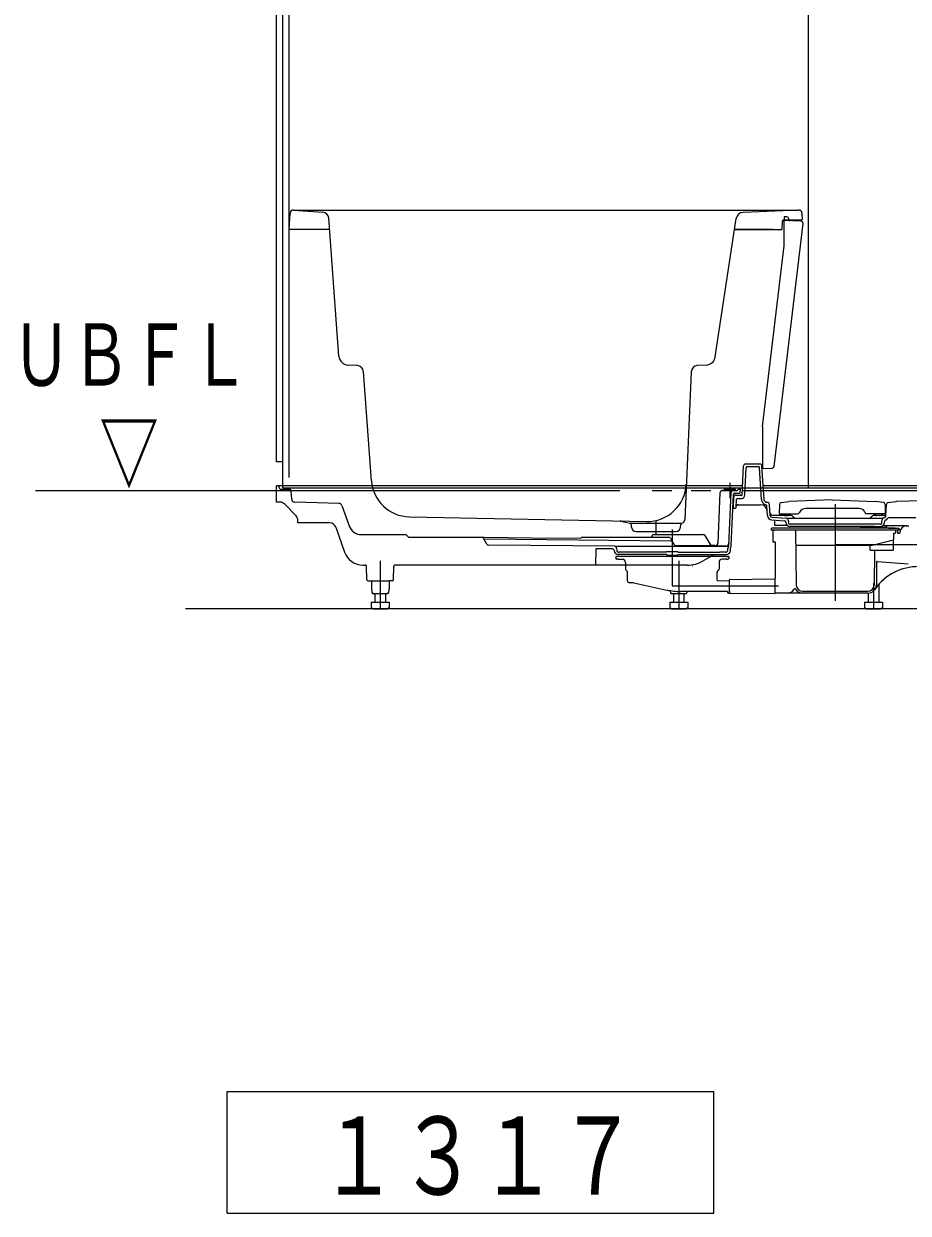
# Model space of a CAD drawing. Units: millimetres on the paper. Extents: x -305 to 305, y -152 to 152.
# Drawn here: x -217.87 to -190.61, y 13.79 to 50.43 of the extents above; entities that cross this region are included whole.
import ezdxf
from ezdxf.enums import TextEntityAlignment as Align

# ---------------------------------------------------------------- set-up
doc = ezdxf.new("R2010")
doc.units = ezdxf.units.MM
for name, pattern in [('DASHED2', [3, 2, -1]), ('LONG_CHAIN', [21, 18, -1, 1, -1]), ('LONG_DOUBLE_CHAIN', [21.8, 18, -1, 0.6, -0.6, 0.6, -1])]:
    doc.linetypes.add(name, pattern=pattern)
doc.layers.add('0-1_VIEW0002', color=7, linetype='Continuous', lineweight=9)
doc.styles.add('ＭＳ ゴシック', font='')
doc.styles.get('ＭＳ ゴシック').set_extended_font_data('MS Gothic')

msp = doc.modelspace()

# ---------------------------------------------------------------- linework, layer by layer
at = {"layer": '0-1_VIEW0002', "color": 5}
for p, q in [((-210.084, 36.933), (-210.084, 76.053)), ((-209.884, 36.133), (-209.884, 75.853)), ((-209.684, 36.453), (-209.684, 75.853))]:
    msp.add_line(p, q, dxfattribs=at)
at = {"layer": '0-1_VIEW0002'}
for p, q in [((-193.684, 36.133), (-193.684, 51.023)), ((-209.684, 44.093), (-209.658, 44.598)), ((-209.558, 44.693), (-193.988, 44.693)), ((-209.551, 44.693), (-208.652, 44.626)), ((-208.156, 40.194), (-208.468, 44.441)), ((-196.558, 40.172), (-195.911, 44.434)), ((-193.992, 44.693), (-195.703, 44.621)), ((-194.494, 44.103), (-194.487, 44.354)), ((-194.447, 44.393), (-193.884, 44.393)), ((-194.352, 44.48), (-194.44, 44.483)), ((-194.44, 44.483), (-194.44, 44.368)), ((-193.912, 44.35), (-194.44, 44.368)), ((-194.44, 43.594), (-194.44, 44.368)), ((-194.294, 44.402), (-194.294, 44.42)), ((-193.888, 44.595), (-193.884, 44.393)), ((-208.442, 44.093), (-209.684, 44.093)), ((-195.963, 44.093), (-194.504, 44.093)), ((-194.784, 44.093), (-195.963, 44.093)), ((-194.747, 36.797), (-193.855, 44.283)), ((-195.104, 38.022), (-194.44, 43.594)), ((-207.593, 39.902), (-207.872, 39.917)), ((-207.404, 39.717), (-207.157, 36.356)), ((-197.303, 39.712), (-197.502, 35.146)), ((-196.839, 39.917), (-197.113, 39.903)), ((-195.104, 38.022), (-195.104, 36.733)), ((-209.884, 36.933), (-210.084, 36.933)), ((-195.726, 35.922), (-195.687, 36.816)), ((-195.644, 35.918), (-195.607, 36.753)), ((-195.627, 36.873), (-195.181, 36.873)), ((-195.568, 36.791), (-195.239, 36.791)), ((-195.139, 35.776), (-195.199, 36.754)), ((-195.057, 35.781), (-195.121, 36.817)), ((-195.104, 36.733), (-194.804, 36.744)), ((-210.076, 35.693), (-210.084, 36.193)), ((-195.714, 36.193), (-210.084, 36.193)), ((-210.004, 36.174), (-210.004, 36.152)), ((-209.944, 36.093), (-209.682, 36.093)), ((-209.884, 36.133), (-175.484, 36.133)), ((-209.611, 35.786), (-209.622, 36.036)), ((-196.475, 34.436), (-196.407, 35.996)), ((-196.347, 36.053), (-196.346, 36.053)), ((-196.346, 36.053), (-196.007, 36.053)), ((-196.284, 36.093), (-196.304, 36.053)), ((-196.284, 36.093), (-195.944, 36.093)), ((-196.138, 34.364), (-196.067, 35.996)), ((-196.066, 34.361), (-195.997, 35.933)), ((-196.007, 36.053), (-195.909, 36.053)), ((-195.958, 35.971), (-195.808, 35.971)), ((-195.924, 36.053), (-195.944, 36.093)), ((-195.927, 35.913), (-195.796, 35.913)), ((-195.862, 36.076), (-195.867, 36.071)), ((-195.819, 36.093), (-195.786, 36.093)), ((-195.788, 35.991), (-195.786, 36.093)), ((-175.284, 36.193), (-195.083, 36.193)), ((-176.184, 36.053), (-190.984, 35.713)), ((-209.969, 35.693), (-210.076, 35.693)), ((-209.477, 35.27), (-209.825, 35.632)), ((-208.153, 35.655), (-209.514, 35.691)), ((-208.061, 35.588), (-207.839, 34.96)), ((-196.002, 35.513), (-195.987, 35.856)), ((-195.919, 35.532), (-195.908, 35.773)), ((-195.868, 35.811), (-195.756, 35.811)), ((-195.858, 35.613), (-195.161, 35.613)), ((-194.94, 35.682), (-194.976, 35.689)), ((-194.952, 35.281), (-194.97, 35.574)), ((-194.871, 35.286), (-194.891, 35.627)), ((-194.584, 35.622), (-194.589, 35.358)), ((-194.532, 35.68), (-194.283, 35.713)), ((-192.954, 35.763), (-194.283, 35.713)), ((-192.954, 35.763), (-191.625, 35.713)), ((-191.376, 35.68), (-191.625, 35.713)), ((-191.324, 35.622), (-191.32, 35.358)), ((-191.302, 35.274), (-191.286, 35.623)), ((-191.235, 35.68), (-190.984, 35.713)), ((-205.984, 35.244), (-198.677, 35.098)), ((-196.002, 35.513), (-195.939, 35.513)), ((-194.815, 35.229), (-194.365, 35.197)), ((-194.226, 35.283), (-194.776, 35.283)), ((-194.569, 35.337), (-194.024, 35.337)), ((-194.499, 35.32), (-194.499, 35.337)), ((-194.423, 35.284), (-194.493, 35.311)), ((-194.416, 35.283), (-194.323, 35.283)), ((-194.316, 35.284), (-194.246, 35.311)), ((-191.416, 35.193), (-194.312, 35.193)), ((-194.239, 35.32), (-194.239, 35.337)), ((-193.955, 35.397), (-193.972, 35.367)), ((-192.127, 35.497), (-193.781, 35.497)), ((-191.954, 35.397), (-191.937, 35.367)), ((-191.34, 35.337), (-191.885, 35.337)), ((-191.359, 35.283), (-191.682, 35.283)), ((-191.669, 35.32), (-191.669, 35.337)), ((-191.593, 35.284), (-191.663, 35.311)), ((-191.493, 35.283), (-191.586, 35.283)), ((-191.486, 35.284), (-191.416, 35.311)), ((-191.409, 35.32), (-191.409, 35.337)), ((-191.378, 35.207), (-191.342, 35.22)), ((-190.377, 35.213), (-191.201, 35.213)), ((-209.42, 35.053), (-209.422, 35.135)), ((-208.44, 35.053), (-209.42, 35.053)), ((-208.251, 34.92), (-207.979, 34.153)), ((-199.47, 35.112), (-199.19, 35.044)), ((-197.622, 35.033), (-199.147, 35.033)), ((-199.141, 34.926), (-199.145, 34.989)), ((-197.627, 34.926), (-197.624, 34.996)), ((-197.627, 34.926), (-197.624, 34.996)), ((-197.586, 35.049), (-197.565, 35.057)), ((-194.834, 34.872), (-194.834, 34.832)), ((-190.894, 34.832), (-194.834, 34.832)), ((-194.821, 35.148), (-194.426, 35.119)), ((-191.014, 34.892), (-194.814, 34.892)), ((-194.784, 34.822), (-194.784, 34.482)), ((-194.774, 34.832), (-194.747, 34.832)), ((-194.72, 34.973), (-194.723, 35.141)), ((-194.343, 34.973), (-194.72, 34.973)), ((-194.506, 34.832), (-194.645, 34.832)), ((-194.389, 35.081), (-194.389, 35.067)), ((-194.31, 35.14), (-194.307, 35.071)), ((-194.078, 34.941), (-194.257, 34.941)), ((-194.078, 35.013), (-194.247, 35.013)), ((-194.084, 34.832), (-194.069, 33.15)), ((-191.65, 35.013), (-194.078, 35.013)), ((-191.65, 34.941), (-194.078, 34.941)), ((-191.314, 34.913), (-192.054, 34.913)), ((-191.482, 35.013), (-191.65, 35.013)), ((-191.65, 34.941), (-191.472, 34.941)), ((-191.422, 35.071), (-191.418, 35.153)), ((-191.386, 34.973), (-190.669, 34.973)), ((-191.34, 35.067), (-191.338, 35.107)), ((-191.275, 34.953), (-191.275, 34.973)), ((-191.224, 34.892), (-190.914, 34.892)), ((-191.002, 34.812), (-190.982, 34.832)), ((-191.002, 34.812), (-191.002, 34.752)), ((-190.944, 34.832), (-190.944, 34.752)), ((-190.894, 34.872), (-190.894, 34.832)), ((-190.678, 34.962), (-190.592, 34.962)), ((-207.462, 34.693), (-206.112, 34.693)), ((-206.164, 34.693), (-206.119, 34.693)), ((-206.035, 34.635), (-206.066, 34.672)), ((-205.989, 34.613), (-205.78, 34.613)), ((-205.78, 34.613), (-203.719, 34.613)), ((-203.599, 34.403), (-203.72, 34.613)), ((-202.21, 34.588), (-203.685, 34.603)), ((-197.919, 34.494), (-203.684, 34.551)), ((-200.708, 34.573), (-202.21, 34.588)), ((-200.708, 34.573), (-200.702, 34.583)), ((-200.65, 34.613), (-200.165, 34.613)), ((-200.165, 34.613), (-197.988, 34.613)), ((-199.001, 34.793), (-197.767, 34.793)), ((-198.502, 34.663), (-198.53, 34.613)), ((-198.45, 34.693), (-196.919, 34.693)), ((-197.936, 34.583), (-197.898, 34.517)), ((-197.867, 34.464), (-197.824, 34.388)), ((-196.688, 34.354), (-196.867, 34.663)), ((-194.774, 34.472), (-194.724, 34.472)), ((-194.714, 34.462), (-194.714, 33.364)), ((-194.714, 34.462), (-194.714, 33.348)), ((-191.721, 34.372), (-191.064, 34.536)), ((-191.08, 34.532), (-191.08, 34.212)), ((-191.064, 34.732), (-191.064, 34.532)), ((-191.064, 34.722), (-191.064, 34.682)), ((-191.054, 34.742), (-191.012, 34.742)), ((-190.934, 34.742), (-190.878, 34.742)), ((-190.868, 34.772), (-190.868, 34.752)), ((-199.659, 34.334), (-203.547, 34.373)), ((-200.24, 34.258), (-200.248, 33.753)), ((-199.719, 34.252), (-200.24, 34.258)), ((-199.679, 34.214), (-199.679, 34.207)), ((-196.166, 34.333), (-199.602, 34.333)), ((-199.6, 34.276), (-199.597, 34.211)), ((-199.112, 34.081), (-199.547, 34.081)), ((-199.348, 34.153), (-199.537, 34.153)), ((-199.112, 34.153), (-199.348, 34.153)), ((-198.068, 34.153), (-199.112, 34.153)), ((-198.068, 34.081), (-199.112, 34.081)), ((-198.044, 34.177), (-198.068, 34.153)), ((-198.044, 34.057), (-198.068, 34.081)), ((-198.044, 34.177), (-197.724, 34.177)), ((-197.724, 34.177), (-197.7, 34.153)), ((-197.724, 34.057), (-197.7, 34.081)), ((-197.7, 34.153), (-196.656, 34.153)), ((-197.7, 34.081), (-196.656, 34.081)), ((-196.586, 34.081), (-196.935, 33.884)), ((-196.656, 34.153), (-196.42, 34.153)), ((-196.656, 34.081), (-196.222, 34.081)), ((-196.57, 34.34), (-196.569, 34.34)), ((-196.561, 34.34), (-196.569, 34.34)), ((-196.551, 34.34), (-196.561, 34.34)), ((-196.524, 34.339), (-196.551, 34.34)), ((-196.486, 34.339), (-196.524, 34.339)), ((-196.376, 34.339), (-196.486, 34.339)), ((-196.232, 34.153), (-196.42, 34.153)), ((-196.234, 34.339), (-196.376, 34.339)), ((-196.172, 34.211), (-196.169, 34.277)), ((-196.09, 34.207), (-196.086, 34.287)), ((-194.08, 34.372), (-191.721, 34.372)), ((-191.795, 34.362), (-191.795, 34.232)), ((-191.775, 34.212), (-191.08, 34.212)), ((-191.65, 34.202), (-191.66, 33.15)), ((-207.414, 33.753), (-207.349, 33.753)), ((-207.294, 33.313), (-207.301, 33.714)), ((-206.475, 33.313), (-206.468, 33.714)), ((-200.248, 33.753), (-206.419, 33.753)), ((-198.284, 33.753), (-200.248, 33.753)), ((-199.624, 34.012), (-199.624, 33.962)), ((-196.154, 34.022), (-199.614, 34.022)), ((-199.552, 33.942), (-199.604, 33.942)), ((-199.552, 33.942), (-199.42, 33.936)), ((-199.324, 33.836), (-199.324, 33.625)), ((-197.648, 33.753), (-198.284, 33.753)), ((-198.103, 33.732), (-198.104, 33.733)), ((-198.044, 34.057), (-197.724, 34.057)), ((-197.428, 33.753), (-197.648, 33.753)), ((-197.268, 33.73), (-197.265, 33.732)), ((-196.444, 33.836), (-196.444, 33.652)), ((-196.217, 33.942), (-196.349, 33.936)), ((-196.218, 34.022), (-196.154, 34.022)), ((-196.217, 33.942), (-196.164, 33.942)), ((-196.144, 34.012), (-196.144, 33.962)), ((-191.594, 33.846), (-191.594, 33.152)), ((-191.573, 33.866), (-190.614, 33.791)), ((-199.306, 33.592), (-199.282, 33.575)), ((-199.264, 33.272), (-199.264, 33.542)), ((-196.504, 33.296), (-196.504, 33.542)), ((-196.462, 33.592), (-196.486, 33.575)), ((-196.444, 33.652), (-196.444, 33.625)), ((-207.254, 33.273), (-206.593, 33.273)), ((-207.156, 33.273), (-207.156, 33.053)), ((-206.612, 33.273), (-206.612, 33.053)), ((-206.515, 33.273), (-206.593, 33.273)), ((-199.064, 33.212), (-199.204, 33.212)), ((-199.064, 33.212), (-198.052, 32.988)), ((-196.484, 33.276), (-196.124, 33.275)), ((-196.124, 32.939), (-196.124, 33.306)), ((-196.114, 33.316), (-194.734, 33.328)), ((-194.714, 32.879), (-194.714, 33.329)), ((-191.524, 33.157), (-191.524, 32.613)), ((-207.161, 32.613), (-207.161, 32.44)), ((-207.161, 32.613), (-206.607, 32.613)), ((-206.654, 32.873), (-207.114, 32.873)), ((-207.044, 32.873), (-207.044, 32.613)), ((-206.724, 32.873), (-206.724, 32.613)), ((-206.607, 32.613), (-206.607, 32.44)), ((-197.961, 32.613), (-197.961, 32.44)), ((-197.961, 32.613), (-197.407, 32.613)), ((-197.454, 32.873), (-197.914, 32.873)), ((-197.844, 32.873), (-197.844, 32.613)), ((-196.194, 32.942), (-197.621, 32.942)), ((-197.524, 32.873), (-197.524, 32.613)), ((-197.421, 32.943), (-197.454, 32.873)), ((-197.407, 32.613), (-197.407, 32.44)), ((-196.184, 32.932), (-196.184, 32.912)), ((-196.144, 32.892), (-196.164, 32.892)), ((-196.124, 32.902), (-196.124, 32.939)), ((-196.124, 32.939), (-196.124, 32.912)), ((-196.114, 32.892), (-194.714, 32.879)), ((-191.854, 32.892), (-194.714, 32.892)), ((-193.869, 32.952), (-191.86, 32.952)), ((-191.961, 32.613), (-191.961, 32.44)), ((-191.961, 32.613), (-191.407, 32.613)), ((-191.844, 32.893), (-191.844, 32.613)), ((-191.407, 32.613), (-191.407, 32.44)), ((-172.081, 32.413), (-212.884, 32.413)), ((-207.114, 32.413), (-207.161, 32.44)), ((-207.114, 32.413), (-206.654, 32.413)), ((-206.607, 32.44), (-206.654, 32.413)), ((-197.914, 32.413), (-197.961, 32.44)), ((-197.914, 32.413), (-197.454, 32.413)), ((-197.407, 32.44), (-197.454, 32.413)), ((-191.914, 32.413), (-191.961, 32.44)), ((-191.914, 32.413), (-191.454, 32.413)), ((-191.407, 32.44), (-191.454, 32.413)), ((-211.6, 13.79), (-211.6, 17.54)), ((-211.6, 17.54), (-196.6, 17.54)), ((-196.6, 13.79), (-196.6, 17.54)), ((-211.6, 13.79), (-196.6, 13.79))]:
    msp.add_line(p, q, dxfattribs=at)
at = {"layer": '0-1_VIEW0002', "linetype": 'LONG_CHAIN'}
for p, q in [((-196.114, 36.291), (-196.114, 35.923)), ((-196.114, 36.005), (-196.114, 35.822)), ((-192.864, 35.635), (-192.864, 34.6)), ((-198.384, 34.713), (-198.384, 35.113)), ((-197.884, 34.851), (-197.884, 33.819)), ((-192.864, 35.034), (-192.864, 32.656)), ((-192.864, 35.006), (-192.864, 34.447)), ((-197.884, 34.769), (-197.884, 33.112)), ((-192.864, 34.393), (-186.597, 34.393)), ((-206.884, 33.891), (-206.884, 32.413)), ((-197.684, 33.891), (-197.684, 32.413)), ((-197.884, 33.112), (-195.343, 33.112)), ((-196.299, 33.112), (-194.606, 33.112)), ((-191.684, 33.196), (-191.684, 32.413))]:
    msp.add_line(p, q, dxfattribs=at)
at = {"layer": '0-1_VIEW0002', "linetype": 'LONG_DOUBLE_CHAIN'}
msp.add_line((-217.5, 36.053), (-168.084, 36.053), dxfattribs=at)
at = {"layer": '0-1_VIEW0002', "linetype": 'DASHED2'}
msp.add_line((-191.727, 34.212), (-191.273, 34.212), dxfattribs=at)
at = {"layer": '0-1_VIEW0002', "color": 2}
msp.add_line((-192.864, 33.411), (-192.859, 33.411), dxfattribs=at)
at = {"layer": '0-1_VIEW0002'}
for points in [[(-196.574, 34.354), (-196.611, 34.354), (-196.743, 34.354), (-196.876, 34.353), (-197.008, 34.353), (-197.141, 34.353), (-197.273, 34.353), (-197.406, 34.352), (-197.538, 34.352), (-197.67, 34.352), (-197.759, 34.352)], [(-207.156, 33.053), (-207.144, 32.926), (-207.114, 32.873)], [(-206.612, 33.053), (-206.625, 32.926), (-206.654, 32.873)], [(-197.952, 32.971), (-197.935, 32.898), (-197.914, 32.873)]]:
    msp.add_lwpolyline(points, dxfattribs=at)
for centre, radius, start, end in [((-209.558, 44.593), 0.1, 86.7931, 177), ((-208.667, 44.426), 0.2, 4.2, 85.7239), ((-195.694, 44.401), 0.22, 92.4182, 171.3784), ((-194.447, 44.353), 0.04, 90, 178.5), ((-194.354, 44.42), 0.06, 0, 88.0002), ((-194.254, 44.402), 0.04, 180, 268), ((-193.988, 44.593), 0.1, 1, 91.4971), ((-193.914, 44.29), 0.06, 353.2049, 88), ((-194.504, 44.103), 0.01, 270, 358.5), ((-207.857, 40.216), 0.3, 184.2, 267.0447), ((-196.854, 40.217), 0.3, 273, 351.3784), ((-207.603, 39.703), 0.2, 4.2, 87.0447), ((-197.103, 39.703), 0.2, 93, 177.5), ((-195.627, 36.813), 0.06, 90, 177.5), ((-195.568, 36.751), 0.04, 90, 177.5), ((-195.239, 36.751), 0.04, 3.5, 90), ((-195.181, 36.813), 0.06, 3.5, 90), ((-194.806, 36.804), 0.06, 272, 353.2049), ((-205.96, 36.444), 1.2, 184.2, 268.8542), ((-210.024, 36.173), 0.02, 1, 90), ((-209.944, 36.153), 0.06, 181, 270), ((-209.682, 36.033), 0.06, 2.5, 90), ((-198.653, 36.298), 1.2, 268.8542, 357.5), ((-196.347, 35.993), 0.06, 90, 177.5), ((-196.007, 35.993), 0.06, 90, 177.5), ((-195.958, 35.931), 0.04, 90, 177.5), ((-195.927, 35.853), 0.06, 90, 177.5), ((-195.909, 36.113), 0.06, 270, 315), ((-195.819, 36.033), 0.06, 90, 135), ((-195.808, 35.991), 0.02, 270, 359), ((-195.796, 35.893), 0.02, 36.8699, 90), ((-195.756, 35.923), 0.03, 216.8699, 357.5), ((-195.756, 35.923), 0.112, 270, 357.5), ((-209.969, 35.493), 0.2, 43.8561, 90), ((-209.511, 35.791), 0.1, 182.5, 268.4951), ((-208.156, 35.555), 0.1, 19.5024, 88.4951), ((-195.858, 35.553), 0.06, 90, 177.5), ((-195.868, 35.771), 0.04, 90, 177.5), ((-195.161, 35.413), 0.2, 3.5, 90), ((-194.958, 35.787), 0.182, 183.5, 256.2892), ((-194.958, 35.787), 0.1, 183.5, 259.2782), ((-195.01, 35.571), 0.04, 3.5, 76.2892), ((-194.951, 35.623), 0.06, 3.5, 79.2782), ((-194.524, 35.621), 0.06, 97.5946, 179), ((-191.384, 35.621), 0.06, 1, 82.4054), ((-191.227, 35.62), 0.06, 97.5946, 177.5), ((-190.969, 35.514), 0.2, 91.1592, 97.5946), ((-209.622, 35.131), 0.2, 1, 43.8561), ((-195.939, 35.533), 0.02, 270, 357.5), ((-194.811, 35.289), 0.142, 183.5, 265.8794), ((-194.776, 35.383), 0.1, 183.5, 270), ((-194.811, 35.289), 0.06, 183.5, 265.8794), ((-194.569, 35.357), 0.02, 179, 270), ((-194.489, 35.32), 0.01, 180, 249.444), ((-194.416, 35.303), 0.02, 249.444, 270), ((-194.37, 35.137), 0.06, 2.5, 85.8794), ((-194.323, 35.303), 0.02, 270, 290.5561), ((-194.249, 35.32), 0.01, 290.5561, 0), ((-194.226, 35.223), 0.06, 25.5556, 90), ((-194.12, 35.278), 0.06, 207.3269, 272.6017), ((-194.024, 35.397), 0.06, 270, 330), ((-193.781, 35.297), 0.2, 90, 150), ((-192.127, 35.297), 0.2, 30, 90), ((-191.885, 35.397), 0.06, 210, 270), ((-191.79, 35.276), 0.06, 268.5795, 334.0747), ((-191.682, 35.223), 0.06, 90, 155.6322), ((-191.659, 35.32), 0.01, 180, 249.444), ((-191.586, 35.303), 0.02, 249.444, 270), ((-191.493, 35.303), 0.02, 270, 290.556), ((-191.358, 35.15), 0.06, 109.5042, 177.5), ((-191.419, 35.32), 0.01, 290.5561, 0), ((-191.359, 35.343), 0.06, 270, 357.5), ((-191.362, 35.276), 0.06, 289.5042, 357.5), ((-191.34, 35.357), 0.02, 270, 1), ((-191.362, 35.276), 0.142, 290.4347, 322.4728), ((-191.201, 35.153), 0.06, 90, 142.4728), ((-208.44, 34.853), 0.2, 19.5024, 90), ((-207.462, 35.093), 0.4, 199.5025, 270), ((-199.494, 35.015), 0.1, 76.341, 88.8542), ((-199.204, 34.985), 0.06, 3, 76.341), ((-199.001, 34.933), 0.14, 183, 270), ((-197.767, 34.933), 0.14, 270, 357), ((-197.564, 34.993), 0.06, 111.4815, 177), ((-197.602, 35.15), 0.1, 291.4815, 357.5), ((-194.814, 34.872), 0.02, 90, 180), ((-194.774, 34.822), 0.01, 90, 180), ((-194.429, 35.079), 0.04, 2.5, 85.8794), ((-194.257, 35.073), 0.132, 182.5, 270), ((-194.247, 35.073), 0.06, 182.5, 270), ((-192.054, 34.953), 0.04, 197.4576, 270), ((-191.482, 35.073), 0.06, 270, 357.5), ((-191.472, 35.073), 0.132, 270, 357.5), ((-191.298, 35.106), 0.04, 110.4347, 177.5), ((-191.315, 34.953), 0.04, 270, 359), ((-190.914, 34.872), 0.02, 0, 90), ((-190.678, 34.772), 0.19, 90, 180), ((-206.112, 34.633), 0.06, 40, 90), ((-206.112, 34.633), 0.06, 40, 90), ((-205.989, 34.673), 0.06, 220, 270), ((-203.719, 34.553), 0.06, 55.3087, 90), ((-200.65, 34.553), 0.06, 90, 150), ((-198.45, 34.633), 0.06, 90, 150), ((-197.988, 34.553), 0.06, 30, 90), ((-197.919, 34.434), 0.06, 30, 89.4271), ((-196.919, 34.633), 0.06, 30, 90), ((-196.574, 34.454), 0.1, 270.1954, 357.5), ((-194.774, 34.482), 0.01, 180, 270), ((-194.724, 34.462), 0.01, 0, 90), ((-191.054, 34.732), 0.01, 90, 180), ((-191.012, 34.752), 0.01, 270, 359.5), ((-190.934, 34.752), 0.01, 180, 270), ((-190.878, 34.752), 0.01, 270, 0), ((-207.414, 34.353), 0.6, 199.5025, 270), ((-203.547, 34.433), 0.06, 210, 269.4271), ((-199.719, 34.212), 0.04, 2.5, 89.4271), ((-199.547, 34.213), 0.132, 182.5, 270), ((-199.66, 34.274), 0.06, 2.5, 89.4271), ((-199.537, 34.213), 0.06, 182.5, 270), ((-197.772, 34.418), 0.06, 210, 272.4928), ((-196.575, 34.44), 0.1, 270.3076, 357.8635), ((-196.235, 34.439), 0.1, 270.4117, 357.4994), ((-196.232, 34.213), 0.06, 270, 357.5), ((-196.222, 34.213), 0.132, 270, 357.5), ((-196.109, 34.274), 0.06, 143.7155, 177.5), ((-196.238, 34.369), 0.1, 323.7155, 357.5), ((-196.238, 34.369), 0.172, 331.7971, 357.5), ((-191.805, 34.362), 0.01, 0, 90), ((-191.775, 34.232), 0.02, 180, 270), ((-191.64, 34.202), 0.01, 90, 179.5), ((-207.349, 33.693), 0.06, 49.2032, 90), ((-207.341, 33.713), 0.04, 1, 39.8516), ((-206.428, 33.713), 0.04, 135, 179), ((-206.419, 33.693), 0.06, 90, 135), ((-199.614, 34.012), 0.01, 90, 180), ((-199.604, 33.962), 0.02, 180, 270), ((-199.424, 33.836), 0.1, 0, 87.5), ((-197.428, 34.753), 1, 270, 299.5778), ((-196.344, 33.836), 0.1, 92.5, 180), ((-196.164, 33.962), 0.02, 270, 0), ((-196.154, 34.012), 0.01, 0, 90), ((-191.574, 33.846), 0.02, 85.5, 180), ((-199.284, 33.625), 0.04, 180, 236.3099), ((-199.304, 33.542), 0.04, 0, 56.3099), ((-196.464, 33.542), 0.04, 123.6901, 180), ((-196.484, 33.625), 0.04, 303.6901, 0), ((-194.734, 33.348), 0.02, 270.5, 0), ((-190.315, 32.108), 1.6, 88.8333, 145.8572), ((-190.315, 32.108), 1.6, 115.2355, 145.8572), ((-207.254, 33.313), 0.04, 181, 270), ((-206.515, 33.313), 0.04, 270, 359), ((-199.204, 33.272), 0.06, 180, 270), ((-197.621, 34.942), 2, 257.5741, 270), ((-196.484, 33.296), 0.02, 180, 269.75), ((-196.114, 33.306), 0.01, 90.5, 180), ((-194.348, 33.152), 0.26, 270, 328.7188), ((-194.108, 33.006), 0.02, 31.2812, 148.7188), ((-193.869, 33.152), 0.26, 211.2812, 270), ((-193.869, 33.152), 0.2, 180.5, 270), ((-191.86, 33.152), 0.2, 270, 359.5), ((-191.854, 33.152), 0.26, 270, 0), ((-196.194, 32.932), 0.01, 0, 90), ((-196.164, 32.912), 0.02, 180, 270), ((-196.144, 32.912), 0.02, 270, 0), ((-196.114, 32.902), 0.01, 180, 269.5)]:
    msp.add_arc(centre, radius, start, end, dxfattribs=at)

# ---------------------------------------------------------------- texts
at = {"layer": '0-1_VIEW0002', "style": 'ＭＳ ゴシック'}
for s, height, width, p in [('ＵＢＦＬ', 1.921, 0.7, (-218.24, 38.705)), ('▽', 1.921, 0.7, (-215.54, 35.708)), ('\u3000１３１７\u3000', 2.405, 0.75, (-211.243, 13.641))]:
    msp.add_text(s, height=height, dxfattribs=dict(at, width=width)).set_placement(p, align=Align.BOTTOM_LEFT)

doc.saveas('drawing.dxf')
